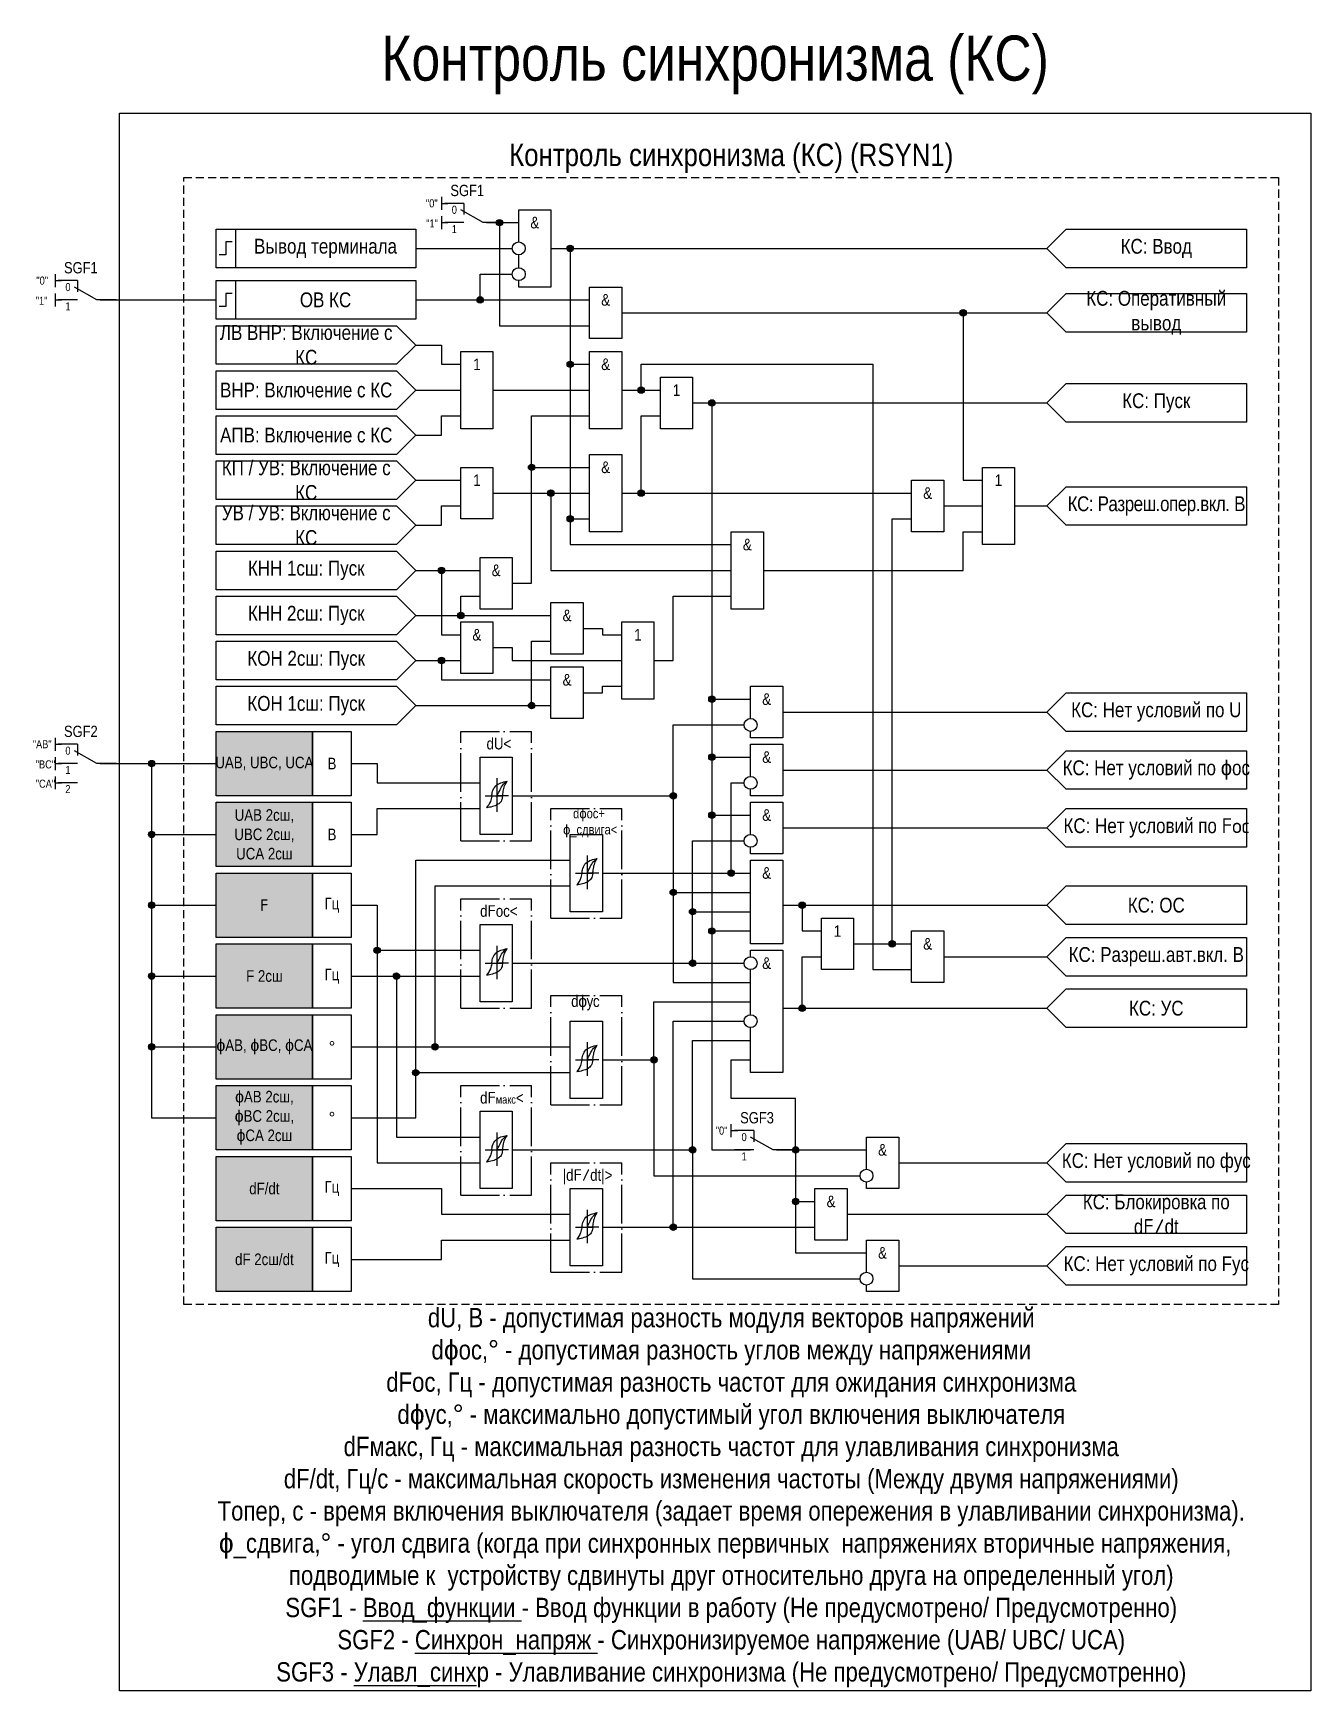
# Model space of a CAD drawing. Header units: millimetres. Extents: x -13 to 520, y 0 to 257.
# Drawn here: x -13.4 to 185, y 0 to 257.4 of the extents above; entities that cross this region are included whole.
import ezdxf
from ezdxf.enums import TextEntityAlignment as Align

# ---------------------------------------------------------------- set-up
doc = ezdxf.new("R2010")
doc.units = ezdxf.units.MM
doc.linetypes.add('ACAD_ISO04W100', pattern=[30, 24, -3, 0, -3])
doc.linetypes.add('штриховая2', pattern=[0.375, 0.25, -0.125])
doc.layers.add('TEXT', color=7, linetype='Continuous', lineweight=25)
doc.layers.add('Основная', color=7, linetype='Continuous')
doc.styles.add('1.8_Gost_RD', font='ARIALN.TTF', dxfattribs={"height": 1.8})
doc.styles.add('2.5_Gost_RD', font='ARIALN.TTF', dxfattribs={"height": 2.5})
doc.styles.add('3.5_Gost_RD', font='ARIALN.TTF', dxfattribs={"height": 3.5})
doc.styles.add('Вывод', font='ARIALN.TTF', dxfattribs={"height": 2.5})
doc.styles.add('Компонент', font='ARIALN.TTF', dxfattribs={"height": 3.5})

# ---------------------------------------------------------------- blocks, each defined once
blk = doc.blocks.new('*U1052')
at = {"layer": 'Основная', "linetype": 'ACAD_ISO04W100', "ltscale": 0.25}
for p, q in [((0, 0), (11, 0)), ((0, -17), (0, 0)), ((11, -17), (11, 0)), ((0, -17), (11, -17))]:
    blk.add_line(p, q, dxfattribs=at)
at = {"layer": 'Основная', "style": 'Компонент'}
blk.add_attdef('ОУ', text='', height=3.5, dxfattribs=at).set_placement((11, 0), align=Align.MIDDLE_CENTER)
blk = doc.blocks.new('*U1053')
at = {"layer": 'Основная', "linetype": 'ACAD_ISO04W100', "ltscale": 0.25}
for p, q in [((0, 0), (11, 0)), ((0, -17), (0, 0)), ((11, -17), (11, 0)), ((0, -17), (11, -17))]:
    blk.add_line(p, q, dxfattribs=at)
at = {"layer": 'Основная', "style": 'Компонент'}
blk.add_attdef('ОУ', text='', height=3.5, dxfattribs=at).set_placement((11, 0), align=Align.MIDDLE_CENTER)
blk = doc.blocks.new('Точка')
at = {"ltscale": 100}
h = blk.add_hatch(color=256, dxfattribs=at)
h.dxf.hatch_style = 1
edge = h.paths.add_edge_path()
edge.add_arc((0, 0), 0.5, 0, 360)
blk.add_circle((0, 0), 0.5, dxfattribs=at)
blk = doc.blocks.new('*U958')
at = {"layer": 'Основная', "ltscale": 0.35}
blk.add_line((6, 6), (6, 2.5), dxfattribs=at)
at = {"layer": 'Основная', "color": 0}
blk.add_line((0, 0), (7, 4), dxfattribs=at)
blk = doc.blocks.new('*U1051')
at = {"layer": 'Основная', "color": 0}
for p, q in [((-3, 6), (-9, 6)), ((-3, 0), (-9, 0)), ((9, 0), (3, 0))]:
    blk.add_line(p, q, dxfattribs=at)
at = {"layer": 'Основная', "ltscale": 0.25, "xscale": -1}
blk.add_blockref('*U958', (3, 0), dxfattribs=at)
at = {"layer": 'Основная'}
for tag, height, style, p in [('ОУ', 3.5, 'Компонент', (-2, 10)), ('В1', 2.5, 'Вывод', (-13, 6)), ('В2', 2.5, 'Вывод', (-6, 4)), ('В3', 2.5, 'Вывод', (-6, -2))]:
    blk.add_attdef(tag, text='', height=height, dxfattribs=dict(at, style=style)).set_placement(p, align=Align.MIDDLE_CENTER)
blk = doc.blocks.new('*U985')
at = {"layer": 'Основная', "color": 0}
for p, q in [((-3, 6), (-9, 6)), ((-3, 0), (-9, 0)), ((9, 0), (3, 0))]:
    blk.add_line(p, q, dxfattribs=at)
at = {"layer": 'Основная', "ltscale": 0.25, "xscale": -1}
blk.add_blockref('*U958', (3, 0), dxfattribs=at)
at = {"layer": 'Основная'}
for tag, height, style, p in [('ОУ', 3.5, 'Компонент', (-2, 10)), ('В1', 2.5, 'Вывод', (-14, 6)), ('В2', 2.5, 'Вывод', (-6, 4)), ('В3', 2.5, 'Вывод', (-6, -2))]:
    blk.add_attdef(tag, text='', height=height, dxfattribs=dict(at, style=style)).set_placement(p, align=Align.MIDDLE_CENTER)

msp = doc.modelspace()

# ---------------------------------------------------------------- hatches: boundary and pattern name
at = {"ltscale": 100, "true_color": 0xf7941d}
h = msp.add_hatch(color=30, dxfattribs=at)
h.dxf.hatch_style = 1
h.paths.add_polyline_path([(15, 149), (30, 149), (30, 139), (15, 139)])
h = msp.add_hatch(color=30, dxfattribs=at)
h.dxf.hatch_style = 1
h.paths.add_polyline_path([(15, 138), (30, 138), (30, 128), (15, 128)])
h = msp.add_hatch(color=30, dxfattribs=at)
h.dxf.hatch_style = 1
h.paths.add_polyline_path([(15, 127), (30, 127), (30, 117), (15, 117)])
h = msp.add_hatch(color=30, dxfattribs=at)
h.dxf.hatch_style = 1
h.paths.add_polyline_path([(15, 116), (30, 116), (30, 106), (15, 106)])
h = msp.add_hatch(color=30, dxfattribs=at)
h.dxf.hatch_style = 1
h.paths.add_polyline_path([(15, 105), (30, 105), (30, 95), (15, 95)])
h = msp.add_hatch(color=30, dxfattribs=at)
h.dxf.hatch_style = 1
h.paths.add_polyline_path([(15, 94), (30, 94), (30, 84), (15, 84)])
h = msp.add_hatch(color=30, dxfattribs=at)
h.dxf.hatch_style = 1
h.paths.add_polyline_path([(15, 83), (30, 83), (30, 73), (15, 73)])
h = msp.add_hatch(color=30, dxfattribs=at)
h.dxf.hatch_style = 1
h.paths.add_polyline_path([(15, 72), (30, 72), (30, 62), (15, 62)])

# ---------------------------------------------------------------- linework, layer by layer
at = {"ltscale": 100}
for p, q in [((50, 232), (50, 230)), ((50, 231), (51, 231)), ((50, 229), (50, 227)), ((50, 228), (51, 228)), ((95, 86), (95, 88)), ((95, 87), (96, 87))]:
    msp.add_line(p, q, dxfattribs=at)
at = {"color": 6, "ltscale": 100}
for p, q in [((-10, 220), (-10, 218)), ((-10, 219), (-9, 219)), ((-10, 217), (-10, 215)), ((-10, 216), (-9, 216)), ((-10, 148), (-10, 146)), ((-10, 147), (-9, 147)), ((-10, 145), (-10, 143)), ((-10, 144), (-9, 144)), ((-10, 142), (-10, 140)), ((-10, 141), (-9, 141)), ((-6.5, 141), (-9.5, 141))]:
    msp.add_line(p, q, dxfattribs=at)
for p, q in [((58.6, 141.72), (58.6, 136.52)), ((72.6, 129.72), (72.6, 124.52)), ((58.6, 115.72), (58.6, 110.52)), ((72.6, 100.72), (72.6, 95.52)), ((58.6, 86.72), (58.6, 81.52)), ((72.6, 74.72), (72.6, 69.52))]:
    msp.add_line(p, q)
at = {"color": 7, "ltscale": 100}
for p, q in [((56.79, 139), (58.6, 139)), ((57.81, 139), (59.49, 139)), ((60.42, 139), (58.6, 139)), ((70.79, 127), (72.6, 127)), ((71.81, 127), (73.49, 127)), ((74.42, 127), (72.6, 127)), ((56.79, 113), (58.6, 113)), ((57.81, 113), (59.49, 113)), ((60.42, 113), (58.6, 113)), ((70.79, 98), (72.6, 98)), ((71.81, 98), (73.49, 98)), ((74.42, 98), (72.6, 98)), ((56.79, 84), (58.6, 84)), ((57.81, 84), (59.49, 84)), ((60.42, 84), (58.6, 84)), ((70.79, 72), (72.6, 72)), ((71.81, 72), (73.49, 72)), ((74.42, 72), (72.6, 72))]:
    msp.add_line(p, q, dxfattribs=at)
at = {"color": 3, "ltscale": 100}
msp.add_lwpolyline([(0, 245), (185, 245), (185, 0), (0, 0)], close=True, dxfattribs=at)
at = {"linetype": 'штриховая2', "ltscale": 5}
msp.add_lwpolyline([(10, 235), (180, 235), (180, 60), (10, 60)], close=True, dxfattribs=at)
at = {"ltscale": 100}
for points in [[(62, 225), (62, 230), (67, 230), (67, 218), (62, 218), (62, 219)], [(57, 228), (62, 228)], [(57, 228), (59, 228), (59, 212), (73, 212)], [(144, 224), (147, 227), (175, 227), (175, 221), (147, 221), (144, 224)], [(46, 224), (61, 224)], [(67, 224), (70, 224), (70, 182), (73, 182)], [(67, 224), (70, 224), (70, 178), (95, 178)], [(67, 224), (144, 224)], [(67, 224), (70, 224), (70, 206), (73, 206)], [(62, 221), (62, 223)], [(46, 216), (56, 216), (56, 220), (61, 220)], [(144, 214), (147, 217), (175, 217), (175, 211), (147, 211), (144, 214)], [(46, 216), (73, 216)], [(78, 214), (131, 214), (131, 188), (134, 188)], [(78, 214), (144, 214)], [(46, 209), (50, 209), (50, 206), (53, 206)], [(78, 202), (81, 202), (81, 206), (117, 206), (117, 112), (123, 112)], [(46, 202), (53, 202)], [(58, 202), (73, 202)], [(78, 202), (84, 202)], [(144, 200), (147, 203), (175, 203), (175, 197), (147, 197), (144, 200)], [(89, 200), (144, 200)], [(89, 200), (92, 200), (92, 154), (98, 154)], [(89, 200), (92, 200), (92, 145), (98, 145)], [(89, 200), (92, 200), (92, 136), (98, 136)], [(89, 200), (92, 200), (92, 84), (98, 84)], [(89, 200), (92, 200), (92, 118), (98, 118)], [(46, 195), (50, 195), (50, 198), (53, 198)], [(61, 172), (64, 172), (64, 198), (73, 198)], [(78, 186), (81, 186), (81, 198), (84, 198)], [(46, 188), (53, 188)], [(61, 172), (64, 172), (64, 190), (73, 190)], [(58, 186), (73, 186)], [(78, 186), (123, 186)], [(144, 184), (147, 187), (175, 187), (175, 181), (147, 181), (144, 184)], [(46, 181), (50, 181), (50, 184), (53, 184)], [(128, 184), (134, 184)], [(139, 184), (144, 184)], [(114, 116), (120, 116), (120, 182), (123, 182)], [(100, 174), (131, 174), (131, 180), (134, 180)], [(46, 174), (56, 174)], [(46, 174), (50, 174), (50, 164), (53, 164)], [(46, 167), (53, 167), (53, 170), (56, 170)], [(83, 160), (86, 160), (86, 170), (95, 170)], [(46, 167), (67, 167)], [(72, 165), (75, 165), (75, 164), (78, 164)], [(46, 153), (64, 153), (64, 163), (67, 163)], [(46, 160), (53, 160)], [(46, 160), (50, 160), (50, 157), (67, 157)], [(58, 162), (61, 162), (61, 160), (78, 160)], [(72, 155), (75, 155), (75, 156), (78, 156)], [(98, 151), (98, 156), (103, 156), (103, 148), (98, 148), (98, 149)], [(144, 152), (147, 155), (175, 155), (175, 149), (147, 149), (144, 152)], [(46, 153), (67, 153)], [(103, 152), (144, 152)], [(61, 139), (86, 139), (86, 150), (97, 150)], [(98, 142), (98, 147), (103, 147), (103, 139), (98, 139), (98, 140)], [(144, 143), (147, 146), (175, 146), (175, 140), (147, 140), (144, 143)], [(36, 144), (40, 144), (40, 141), (56, 141)], [(103, 143), (144, 143)], [(75, 127), (95, 127), (95, 141), (97, 141)], [(36, 133), (40, 133), (40, 137), (56, 137)], [(61, 139), (86, 139), (86, 124), (98, 124)], [(61, 139), (86, 139), (86, 110), (98, 110)], [(98, 133), (98, 138), (103, 138), (103, 130), (98, 130), (98, 131)], [(144, 134), (147, 137), (175, 137), (175, 131), (147, 131), (144, 134)], [(103, 134), (144, 134)], [(61, 113), (89, 113), (89, 132), (97, 132)], [(36, 89), (46, 89), (46, 129), (70, 129)], [(75, 127), (98, 127)], [(36, 100), (49, 100), (49, 125), (70, 125)], [(144, 122), (147, 125), (175, 125), (175, 119), (147, 119), (144, 122)], [(36, 122), (40, 122), (40, 115), (56, 115)], [(36, 122), (40, 122), (40, 82), (56, 82)], [(61, 113), (89, 113), (89, 121), (98, 121)], [(103, 122), (144, 122)], [(103, 122), (106, 122), (106, 118), (109, 118)], [(114, 116), (123, 116)], [(98, 114), (98, 115), (103, 115), (103, 96), (98, 96), (98, 103)], [(103, 106), (106, 106), (106, 114), (109, 114)], [(36, 111), (56, 111)], [(36, 111), (43, 111), (43, 86), (56, 86)], [(61, 113), (97, 113)], [(98, 105), (98, 112)], [(144, 106), (147, 109), (175, 109), (175, 103), (147, 103), (144, 106)], [(75, 98), (83, 98), (83, 107), (98, 107)], [(103, 106), (144, 106)], [(75, 72), (86, 72), (86, 104), (97, 104)], [(64, 84), (89, 84), (89, 101), (98, 101)], [(36, 100), (70, 100)], [(75, 98), (83, 98), (83, 80), (115, 80)], [(102, 84), (105, 84), (105, 92), (95, 92), (95, 98), (98, 98)], [(36, 89), (46, 89), (46, 96), (70, 96)], [(116, 81), (116, 86), (121, 86), (121, 78), (116, 78), (116, 79)], [(144, 82), (147, 85), (175, 85), (175, 79), (147, 79), (144, 82)], [(61, 84), (89, 84), (89, 64), (115, 64)], [(102, 84), (116, 84)], [(102, 84), (105, 84), (105, 76), (108, 76)], [(102, 84), (105, 84), (105, 68), (116, 68)], [(121, 82), (144, 82)], [(36, 78), (50, 78), (50, 74), (70, 74)], [(144, 74), (147, 77), (175, 77), (175, 71), (147, 71), (144, 74)], [(113, 74), (144, 74)], [(36, 67), (50, 67), (50, 70), (70, 70)], [(78, 72), (108, 72)], [(116, 65), (116, 70), (121, 70), (121, 62), (116, 62), (116, 63)], [(144, 66), (147, 69), (175, 69), (175, 63), (147, 63), (144, 66)], [(121, 66), (144, 66)], [(121, 66), (144, 66)]]:
    msp.add_lwpolyline(points, dxfattribs=at)
for points in [[(15, 227), (18, 227), (18, 221), (15, 221)], [(15, 227), (46, 227), (46, 221), (15, 221)], [(15, 219), (18, 219), (18, 213), (15, 213)], [(15, 219), (46, 219), (46, 213), (15, 213)], [(73, 218), (78, 218), (78, 210), (73, 210)], [(53, 208), (58, 208), (58, 196), (53, 196)], [(73, 208), (78, 208), (78, 196), (73, 196)], [(84, 204), (89, 204), (89, 196), (84, 196)], [(15, 191), (43, 191), (46, 188), (43, 185), (15, 185)], [(73, 192), (78, 192), (78, 180), (73, 180)], [(53, 190), (58, 190), (58, 182), (53, 182)], [(123, 188), (128, 188), (128, 180), (123, 180)], [(134, 190), (139, 190), (139, 178), (134, 178)], [(15, 184), (43, 184), (46, 181), (43, 178), (15, 178)], [(95, 180), (100, 180), (100, 168), (95, 168)], [(15, 177), (43, 177), (46, 174), (43, 171), (15, 171)], [(56, 176), (61, 176), (61, 168), (56, 168)], [(15, 170), (43, 170), (46, 167), (43, 164), (15, 164)], [(67, 169), (72, 169), (72, 161), (67, 161)], [(53, 166), (58, 166), (58, 158), (53, 158)], [(78, 166), (83, 166), (83, 154), (78, 154)], [(15, 163), (43, 163), (46, 160), (43, 157), (15, 157)], [(67, 159), (72, 159), (72, 151), (67, 151)], [(15, 156), (43, 156), (46, 153), (43, 150), (15, 150)], [(15, 149), (30, 149), (30, 139), (15, 139)], [(30, 149), (36, 149), (36, 139), (30, 139)], [(56, 145), (61, 145), (61, 133), (56, 133)], [(15, 138), (30, 138), (30, 128), (15, 128)], [(30, 138), (36, 138), (36, 128), (30, 128)], [(70, 133), (75, 133), (75, 121), (70, 121)], [(98, 129), (103, 129), (103, 116), (98, 116)], [(15, 127), (30, 127), (30, 117), (15, 117)], [(30, 127), (36, 127), (36, 117), (30, 117)], [(56, 119), (61, 119), (61, 107), (56, 107)], [(109, 120), (114, 120), (114, 112), (109, 112)], [(15, 116), (30, 116), (30, 106), (15, 106)], [(30, 116), (36, 116), (36, 106), (30, 106)], [(123, 118), (128, 118), (128, 110), (123, 110)], [(15, 105), (30, 105), (30, 95), (15, 95)], [(30, 105), (36, 105), (36, 95), (30, 95)], [(70, 104), (75, 104), (75, 92), (70, 92)], [(15, 94), (30, 94), (30, 84), (15, 84)], [(30, 94), (36, 94), (36, 84), (30, 84)], [(56, 90), (61, 90), (61, 78), (56, 78)], [(15, 83), (30, 83), (30, 73), (15, 73)], [(30, 83), (36, 83), (36, 73), (30, 73)], [(70, 78), (75, 78), (75, 66), (70, 66)], [(108, 78), (113, 78), (113, 70), (108, 70)], [(15, 72), (30, 72), (30, 62), (15, 62)], [(30, 72), (36, 72), (36, 62), (30, 62)]]:
    msp.add_lwpolyline(points, close=True, dxfattribs=at)
at = {"lineweight": 30, "ltscale": 100}
for points in [[(17.5, 225), (16.5, 225), (16.5, 223), (15.5, 223)], [(17.5, 217), (16.5, 217), (16.5, 215), (15.5, 215)]]:
    msp.add_lwpolyline(points, dxfattribs=at)
at = {"color": 6, "ltscale": 100}
for points in [[(-3, 216), (15, 216)], [(-3, 144), (15, 144)], [(-3, 144), (5, 144), (5, 133), (15, 133)], [(-3, 144), (5, 144), (5, 122), (15, 122)], [(-3, 144), (5, 144), (5, 111), (15, 111)], [(-3, 144), (5, 144), (5, 100), (15, 100)], [(-3, 144), (5, 144), (5, 89), (15, 89)]]:
    msp.add_lwpolyline(points, dxfattribs=at)
at = {"color": 1, "ltscale": 100}
for points in [[(15, 212), (43, 212), (46, 209), (43, 206), (15, 206)], [(15, 205), (43, 205), (46, 202), (43, 199), (15, 199)], [(15, 198), (43, 198), (46, 195), (43, 192), (15, 192)]]:
    msp.add_lwpolyline(points, close=True, dxfattribs=at)
at = {"color": 3, "ltscale": 100}
msp.add_lwpolyline([(58, 186), (67, 186), (67, 174), (95, 174)], dxfattribs=at)
at = {"color": 1, "ltscale": 100}
for points in [[(144, 114), (147, 117), (175, 117), (175, 111), (147, 111), (144, 114)], [(128, 114), (144, 114)]]:
    msp.add_lwpolyline(points, dxfattribs=at)
at = {"ltscale": 100}
for centre in [(62, 224), (98, 150), (98, 141), (98, 132), (98, 113), (98, 104), (116, 80), (116, 64)]:
    msp.add_circle(centre, 1, dxfattribs=at)
msp.add_circle((62, 220), 1)
for points in [[(57.8, 138.92), (57.95, 139.71), (58.44, 140.54), (60.2, 141.26)], [(58.6, 139), (59, 139.72), (59.47, 140.6), (60.2, 141.26)], [(59.48, 138.92), (59.6, 139.71), (59.81, 140.54), (60.2, 141.26)], [(57.8, 138.92), (57.6, 138.13), (57, 137.12)], [(59.48, 138.92), (59.25, 138.13), (58.76, 137.67), (57, 137.12)], [(71.8, 126.92), (71.95, 127.71), (72.44, 128.54), (74.2, 129.26)], [(72.6, 127), (73, 127.72), (73.47, 128.6), (74.2, 129.26)], [(73.48, 126.92), (73.6, 127.71), (73.81, 128.54), (74.2, 129.26)], [(71.8, 126.92), (71.6, 126.13), (71, 125.12)], [(73.48, 126.92), (73.25, 126.13), (72.76, 125.67), (71, 125.12)], [(57.8, 112.92), (57.95, 113.71), (58.44, 114.54), (60.2, 115.26)], [(58.6, 113), (59, 113.72), (59.47, 114.6), (60.2, 115.26)], [(59.48, 112.92), (59.6, 113.71), (59.81, 114.54), (60.2, 115.26)], [(57.8, 112.92), (57.6, 112.13), (57, 111.12)], [(59.48, 112.92), (59.25, 112.13), (58.76, 111.67), (57, 111.12)], [(71.8, 97.92), (71.6, 97.13), (71, 96.12)], [(73.48, 97.92), (73.25, 97.13), (72.76, 96.67), (71, 96.12)], [(71.8, 97.92), (71.95, 98.71), (72.44, 99.54), (74.2, 100.26)], [(72.6, 98), (73, 98.72), (73.47, 99.6), (74.2, 100.26)], [(73.48, 97.92), (73.6, 98.71), (73.81, 99.54), (74.2, 100.26)], [(57.8, 83.92), (57.95, 84.71), (58.44, 85.54), (60.2, 86.26)], [(58.6, 84), (59, 84.72), (59.47, 85.6), (60.2, 86.26)], [(59.48, 83.92), (59.6, 84.71), (59.81, 85.54), (60.2, 86.26)], [(57.8, 83.92), (57.6, 83.13), (57, 82.12)], [(59.48, 83.92), (59.25, 83.13), (58.76, 82.67), (57, 82.12)], [(71.8, 71.92), (71.95, 72.71), (72.44, 73.54), (74.2, 74.26)], [(72.6, 72), (73, 72.72), (73.47, 73.6), (74.2, 74.26)], [(73.48, 71.92), (73.6, 72.71), (73.81, 73.54), (74.2, 74.26)], [(71.8, 71.92), (71.6, 71.13), (71, 70.12)], [(73.48, 71.92), (73.25, 71.13), (72.76, 70.67), (71, 70.12)]]:
    msp.add_spline(points, degree=3)

# ---------------------------------------------------------------- block references
for p in [(59, 228), (70, 224), (56, 216), (131, 214), (70, 206), (81, 202), (92, 200), (64, 190), (67, 186), (81, 186), (70, 182), (50, 174), (53, 167), (50, 160), (92, 154), (64, 153), (5, 144), (92, 145), (86, 139), (92, 136), (5, 133), (95, 127), (86, 124), (5, 122), (89, 121), (106, 122), (92, 118), (120, 116), (40, 115), (89, 113), (5, 111), (43, 111), (106, 106), (5, 100), (49, 100), (83, 98), (46, 96), (89, 84), (105, 84), (105, 76), (86, 72)]:
    msp.add_blockref('Точка', p, dxfattribs=at)
at = {"layer": 'Основная', "ltscale": 0.25, "xscale": 0.5, "yscale": 0.5, "zscale": 0.5}
for p, values in [((55, 228), {'ОУ': 'SGF1', 'В1': '"0"', 'В2': '0', 'В3': '1'}), ((100, 84), {'ОУ': 'SGF3', 'В1': '"0"', 'В2': '0', 'В3': '1'})]:
    msp.add_blockref('*U1051', p, dxfattribs=at).add_auto_attribs(values)
at = {"layer": 'Основная', "color": 6, "ltscale": 0.25, "xscale": 0.5, "yscale": 0.5, "zscale": 0.5}
for p, values in [((-5, 216), {'ОУ': 'SGF1', 'В1': '"0"', 'В2': '0', 'В3': '1'}), ((-5, 144), {'ОУ': 'SGF2', 'В1': '"AB"', 'В2': '0', 'В3': '1'})]:
    msp.add_blockref('*U985', p, dxfattribs=at).add_auto_attribs(values)
at = {"layer": 'Основная', "ltscale": 0.25}
for name, p in [('*U1052', (53, 149)), ('*U1052', (67, 137)), ('*U1052', (53, 123)), ('*U1053', (67, 108)), ('*U1052', (53, 94)), ('*U1052', (67, 82))]:
    msp.add_blockref(name, p, dxfattribs=at)

# ---------------------------------------------------------------- texts
at = {"ltscale": 100, "attachment_point": 5}
for s, insert, char_height, width, style in [('{\\C3;Контроль синхронизма (КС)}', (92.5, 252.5), 7, 185, '3.5_Gost_RD'), ('&', (64.5, 228), 1.8, 5, '2.5_Gost_RD'), ('&', (75.5, 216), 1.8, 5, '2.5_Gost_RD'), ('1', (55.5, 206), 1.8, 5, '2.5_Gost_RD'), ('&', (75.5, 206), 1.8, 5, '2.5_Gost_RD'), ('1', (86.5, 202), 1.8, 5, '2.5_Gost_RD'), ('&', (75.5, 190), 1.8, 5, '2.5_Gost_RD'), ('1', (55.5, 188), 1.8, 5, '2.5_Gost_RD'), ('1', (136.5, 188), 1.8, 5, '2.5_Gost_RD'), ('&', (125.5, 186), 1.8, 5, '2.5_Gost_RD'), ('&', (97.5, 178), 1.8, 5, '2.5_Gost_RD'), ('&', (58.5, 174), 1.8, 5, '2.5_Gost_RD'), ('&', (69.5, 167), 1.8, 5, '2.5_Gost_RD'), ('&', (55.5, 164), 1.8, 5, '2.5_Gost_RD'), ('1', (80.5, 164), 1.8, 5, '2.5_Gost_RD'), ('&', (69.5, 157), 1.8, 5, '2.5_Gost_RD'), ('&', (100.5, 154), 1.8, 5, '2.5_Gost_RD'), ('UAB, UBC, UCA', (22.5, 144), 1.8, 15, '1.8_Gost_RD'), ('В', (33, 144), 1.8, 6, '1.8_Gost_RD'), ('&', (100.5, 145), 1.8, 5, '2.5_Gost_RD'), ('UAB 2сш, \\PUBC 2сш, \\PUCA 2сш', (22.5, 133), 1.8, 15, '1.8_Gost_RD'), ('&', (100.5, 136), 1.8, 5, '2.5_Gost_RD'), ('В', (33, 133), 1.8, 6, '1.8_Gost_RD'), ('&', (100.5, 127), 1.8, 5, '2.5_Gost_RD'), ('{\\fISOCPEUR|b0|i0|c204|p34;F}', (22.5, 122), 1.8, 15, '1.8_Gost_RD'), ('Гц', (33, 122), 1.8, 6, '1.8_Gost_RD'), ('1', (111.5, 118), 1.8, 5, '2.5_Gost_RD'), ('&', (125.5, 116), 1.8, 5, '2.5_Gost_RD'), ('&', (100.5, 113), 1.8, 5, '2.5_Gost_RD'), ('F 2сш', (22.5, 111), 1.8, 15, '1.8_Gost_RD'), ('Гц', (33, 111), 1.8, 6, '1.8_Gost_RD'), ('{\\fISOCPEUR|b0|i0|c204|p34;ɸ}AB, {\\fISOCPEUR|b0|i0|c204|p34;ɸ}BC, {\\fISOCPEUR|b0|i0|c204|p34;ɸ}CA', (22.5, 100), 1.8, 15, '1.8_Gost_RD'), ('%%D', (33, 100), 1.8, 6, '1.8_Gost_RD'), ('{\\fISOCPEUR|b0|i0|c204|p34;ɸ}AB 2сш, \\P{\\fISOCPEUR|b0|i0|c204|p34;ɸ}BC 2сш, \\P{\\fISOCPEUR|b0|i0|c204|p34;ɸ}CA 2сш', (22.5, 89), 1.8, 15, '1.8_Gost_RD'), ('%%D', (33, 89), 1.8, 6, '1.8_Gost_RD'), ('&', (118.5, 84), 1.8, 5, '2.5_Gost_RD'), ('dF/dt', (22.5, 78), 1.8, 15, '1.8_Gost_RD'), ('Гц', (33, 78), 1.8, 6, '1.8_Gost_RD'), ('&', (110.5, 76), 1.8, 5, '2.5_Gost_RD'), ('dF 2сш/dt', (22.5, 67), 1.8, 15, '1.8_Gost_RD'), ('Гц', (33, 67), 1.8, 6, '1.8_Gost_RD'), ('&', (118.5, 68), 1.8, 5, '2.5_Gost_RD')]:
    msp.add_mtext(s, dxfattribs=dict(at, insert=insert, char_height=char_height, width=width, style=style))
at = {"color": 30, "ltscale": 100, "width": 170, "attachment_point": 5, "style": '3.5_Gost_RD'}
for s, insert, char_height in [('Контроль синхронизма (КС) (RSYN1)', (95, 238), 3.5), ('dU, В - допустимая разность модуля векторов напряжений \\Pd{\\fArial|b0|i0|c204|p34;ɸ}ос,° - допустимая разность углов между напряжениями\\PdFос, Гц - допустимая разность частот для ожидания синхронизма\\Pd{\\fArial|b0|i0|c204|p34;ɸ}ус,° - максимально допустимый угол включения выключателя\\PdFмакс, Гц - максимальная разность частот для улавливания синхронизма\\PdF/dt, Гц/с - максимальная скорость изменения частоты {\\C3;(Между двумя напряжениями) }\\PTопер, с - время включения выключателя (задает время опережения в улавливании синхронизма).\\P{\\fArial|b0|i0|c204|p34;ɸ}_сдвига,° - угол сдвига (когда при синхронных первичных ^Iнапряжениях вторичные напряжения, ^I^Iподводимые к ^Iустройству сдвинуты друг относительно друга на определенный угол) \\PSGF1 - {\\LВвод_функции} - Ввод функции в работу (Не предусмотрено/ Предусмотренно)\\PSGF2 - {\\LСинхрон_напряж} - Синхронизируемое напряжение (UAB/ UBC/ UCA)\\PSGF3 - {\\LУлавл_синх}р - Улавливание синхронизма (Не предусмотрено/ Предусмотренно)', (95, 30), 3)]:
    msp.add_mtext(s, dxfattribs=dict(at, insert=insert, char_height=char_height))
at = {"ltscale": 100, "attachment_point": 1}
for s, width, heights, insert, char_height, style in [('"1"', 2, [0], (47.63, 228.5), 1.25, '3.5_Gost_RD'), ('\\A1;\\pi-0.35895;{\\T0.95;d\\fISOCPEUR|b0|i0|c204|p34;ɸ\\fArial Narrow|b0|i0|c204|p34;ус\\H1.25x; }', 4, [4], (70.5, 108), 1.8, '1.8_Gost_RD')]:
    msp.add_mtext_dynamic_manual_height_columns(s, width=width, gutter_width=17.5, heights=heights, dxfattribs=dict(at, insert=insert, char_height=char_height, style=style))
at = {"color": 6, "ltscale": 100, "char_height": 1.25, "attachment_point": 1, "style": '3.5_Gost_RD'}
for s, insert in [('"1"', (-13, 216.5)), ('"BC"', (-13, 144.5)), ('"CA"', (-13, 141.5)), ('2', (-8.41, 140.66))]:
    msp.add_mtext_dynamic_manual_height_columns(s, width=2, gutter_width=17.5, heights=[0], dxfattribs=dict(at, insert=insert))
at = {"color": 7, "ltscale": 100, "attachment_point": 1, "style": '1.8_Gost_RD'}
for s, width, insert, char_height in [('dU<', 4, (57, 148), 1.8), ('\\A1;\\pi-0.56054;d{\\fISOCPEUR|b0|i0|c204|p34;ɸ}ос+\\P\\pi-2.13114;{\\fArial|b0|i0|c204|p34;\\C256;ɸ\\fArial Narrow|b0|i0|c204|p34;_сдвига}<', 4, (71, 137), 1.5), ('d{\\fISOCPEUR|b0|i0|c204|p34;F}ос<', 4, (56, 122), 1.8), ('d{\\fISOCPEUR|b0|i0|c204|p34;F\\fArial Narrow|b0|i0|c204|p34;\\H0.69444x;макс}<', 4, (56, 93), 1.8), ('\\pi1.8224;|d{\\fISOCPEUR|b0|i0|c204|p34;F/}dt|>', 11, (67, 81), 1.8)]:
    msp.add_mtext_dynamic_manual_height_columns(s, width=width, gutter_width=17.5, heights=[0], dxfattribs=dict(at, insert=insert, char_height=char_height))
at = {"layer": 'TEXT', "color": 0, "ltscale": 100, "char_height": 2.3, "width": 28, "attachment_point": 5, "style": '2.5_Gost_RD'}
for s, insert in [('{\\C256;Вывод терминала}', (32, 224)), ('{\\C256;ОВ КС}', (32, 216))]:
    msp.add_mtext(s, dxfattribs=dict(at, insert=insert))
at = {"layer": 'TEXT', "ltscale": 100, "char_height": 2.3, "width": 28, "attachment_point": 5, "style": '2.5_Gost_RD'}
for s, insert in [('КС: Ввод', (161, 224)), ('КС: Оперативный вывод', (161, 214)), ('КС: Пуск', (161, 200)), ('КП / УВ: Включение с КС', (29, 188)), ('{\\T0.95;КС: Разреш.опер.вкл. В}', (161, 184)), ('УВ / УВ: Включение с КС', (29, 181)), ('КНН 1сш: Пуск', (29, 174)), ('КНН 2сш: Пуск', (29, 167)), ('КОН 2сш: Пуск', (29, 160)), ('КОН 1сш: Пуск', (29, 153)), ('КС: Нет условий по U', (161, 152)), ('КС: Нет условий по {\\fISOCPEUR|b0|i0|c204|p34;\\C7;ɸ\\fArial Narrow|b0|i0|c204|p34;ос}', (161, 143)), ('КС: Нет условий по {\\fISOCPEUR|b0|i0|c204|p34;Fос}', (161, 134)), ('КС: ОС', (161, 122)), ('КС: УС', (161, 106)), ('КС: Нет условий по {\\C7;фус}', (161, 82)), ('КС: Блокировка по d{\\fISOCPEUR|b0|i0|c204|p34;F/}dt', (161, 74)), ('КС: Нет условий по Fус', (161, 66))]:
    msp.add_mtext(s, dxfattribs=dict(at, insert=insert))
at = {"layer": 'TEXT', "color": 1, "ltscale": 100, "char_height": 2.3, "width": 28, "attachment_point": 5, "style": '2.5_Gost_RD'}
for s, insert in [('ЛВ ВНР: Включение с КС', (29, 209)), ('ВНР: Включение с КС', (29, 202)), ('АПВ: Включение с КС', (29, 195)), ('КС: Разреш.авт.вкл. В', (161, 114))]:
    msp.add_mtext(s, dxfattribs=dict(at, insert=insert))

doc.saveas('drawing.dxf')
